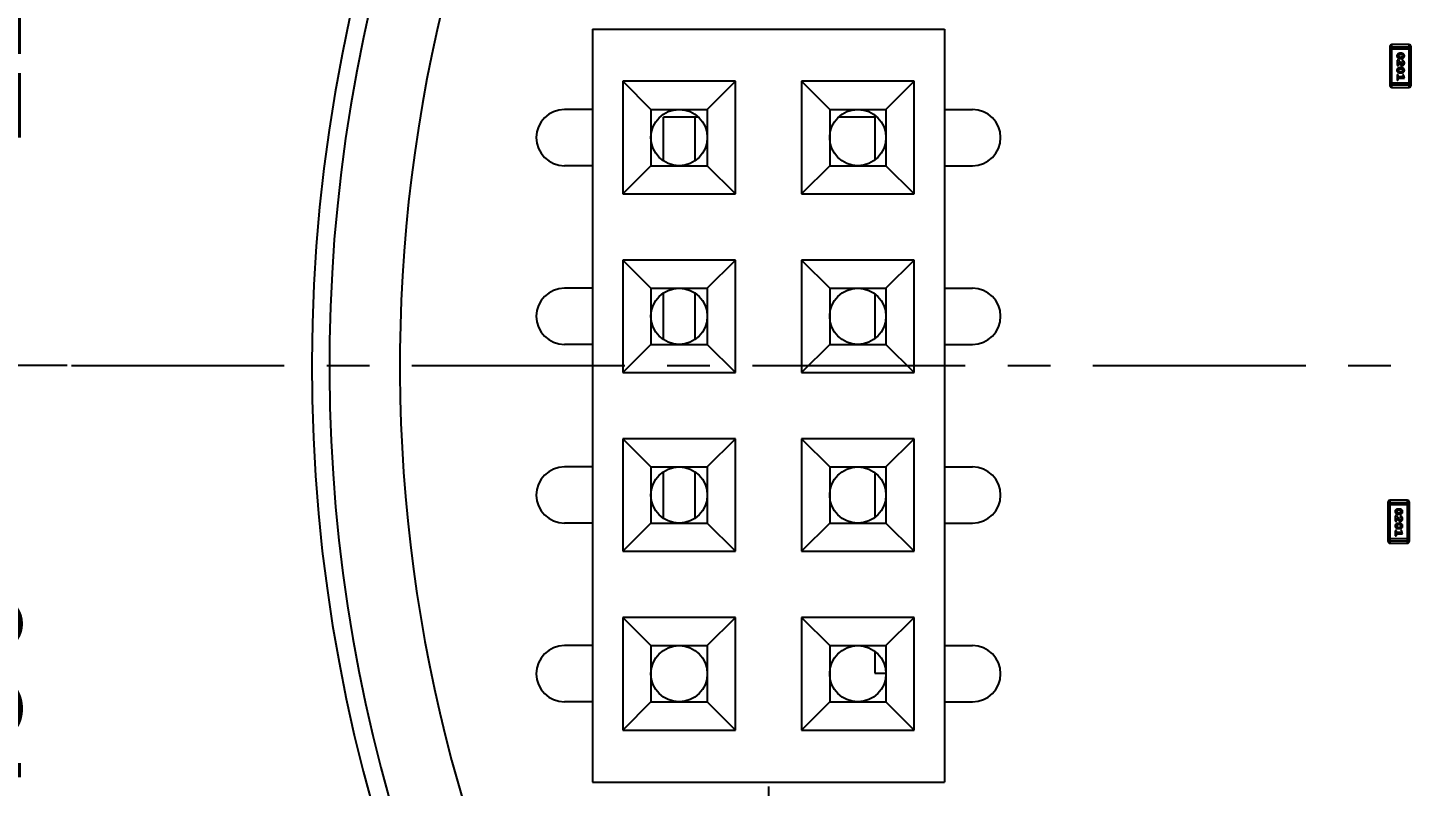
# Model space of a CAD drawing. Header units: inches. Extents: x 398 to 599, y 40 to 151.
# Drawn here: x 526.71 to 546.5, y 86.95 to 97.72 of the extents above; entities that cross this region are included whole.
import ezdxf

# ---------------------------------------------------------------- set-up
doc = ezdxf.new("R2010")
doc.units = ezdxf.units.IN
doc.header["$LTSCALE"] = 1.21
doc.header["$MEASUREMENT"] = 0
doc.header["$PDMODE"] = 3
doc.header["$PDSIZE"] = 0.3125
doc.linetypes.add('CENTER', pattern=[2, 1.25, -0.25, 0.25, -0.25])
doc.layers.get('0').update_dxf_attribs({"linetype": 'CONTINUOUS'})
doc.layers.get('Defpoints').update_dxf_attribs({"linetype": 'CONTINUOUS'})
doc.layers.add('DIM', color=3, linetype='CONTINUOUS')
doc.styles.get("Standard").update_dxf_attribs({"font": 'txt', "width": 0.8})
doc.dimstyles.get("Standard").update_dxf_attribs({"dimtxt": 0.15625, "dimasz": 0.1875, "dimexe": 0.125, "dimexo": 0.0625, "dimgap": 0.09, "dimtad": 0, "dimtih": 1, "dimtoh": 1, "dimzin": 4, "dimdsep": 46, "dimtxsty": 'Standard', "dimblk": '_FILLED', "dimblk1": '_FILLED', "dimblk2": '_FILLED', "dimcen": 0.09, "dimazin": 1, "dimtp": 0.01, "dimtm": 0.01, "dimtfac": 1, "dimtofl": 0, "dimtmove": 0, "dimatfit": 3, "dimldrblk": '_FILLED', "dimfxl": 1, "dimtolj": 1, "dimtzin": 4, "dimarcsym": 0})

# ---------------------------------------------------------------- blocks, each defined once
blk = doc.blocks.new('_FILLED')
at = {"color": 0, "linetype": 'ByBlock'}
blk.add_solid([(0, 0), (-1, 0.1667), (-1, -0.1667)], dxfattribs=at)
blk = doc.blocks.new('*D58')
at = {"layer": 'Defpoints', "color": 0}
for p in [(538.001, 104.428), (525.63, 92.925), (527.333, 92.925)]:
    blk.add_point(p, dxfattribs=at)
at = {"layer": 'DIM', "color": 0, "lineweight": -2}
for p, q in [((537.939, 104.428), (525.505, 104.428)), ((525.63, 102.428), (525.63, 101.3)), ((525.63, 94.925), (525.63, 96.053)), ((527.27, 92.925), (525.505, 92.925))]:
    blk.add_line(p, q, dxfattribs=at)
at = {"layer": 'DIM', "color": 0, "lineweight": -2, "xscale": 2, "yscale": 2, "zscale": 2}
for p, rotation in [((525.63, 104.428), 90), ((525.63, 92.925), 270)]:
    blk.add_blockref('_FILLED', p, dxfattribs=dict(at, rotation=rotation))
at = {"layer": 'DIM', "color": 0, "insert": (525.63, 98.676), "char_height": 2, "attachment_point": 5, "rotation": 90}
blk.add_mtext('\\A1;11.50', dxfattribs=at)
blk = doc.blocks.new('*D59')
at = {"layer": 'Defpoints', "color": 0}
for p in [(540.251, 108.425), (521.377, 92.925), (527.333, 92.925)]:
    blk.add_point(p, dxfattribs=at)
at = {"layer": 'DIM', "color": 0, "lineweight": -2}
for p, q in [((540.189, 108.425), (521.252, 108.425)), ((521.377, 106.425), (521.377, 103.565)), ((521.377, 94.925), (521.377, 97.785)), ((527.27, 92.925), (521.252, 92.925))]:
    blk.add_line(p, q, dxfattribs=at)
at = {"layer": 'DIM', "color": 0, "lineweight": -2, "xscale": 2, "yscale": 2, "zscale": 2}
for p, rotation in [((521.377, 108.425), 90), ((521.377, 92.925), 270)]:
    blk.add_blockref('_FILLED', p, dxfattribs=dict(at, rotation=rotation))
at = {"layer": 'DIM', "color": 0, "insert": (521.377, 100.675), "char_height": 2, "attachment_point": 5, "rotation": 90}
blk.add_mtext('\\A1;15.50', dxfattribs=at)
blk = doc.blocks.new('*D60')
at = {"layer": 'Defpoints', "color": 0}
for p in [(525.63, 92.925), (527.333, 92.925), (538.001, 81.428)]:
    blk.add_point(p, dxfattribs=at)
at = {"layer": 'DIM', "color": 0, "lineweight": -2}
for p, q in [((527.27, 92.925), (525.505, 92.925)), ((525.63, 90.925), (525.63, 89.8)), ((525.63, 83.428), (525.63, 84.553)), ((537.939, 81.428), (525.505, 81.428))]:
    blk.add_line(p, q, dxfattribs=at)
at = {"layer": 'DIM', "color": 0, "lineweight": -2, "xscale": 2, "yscale": 2, "zscale": 2}
for p, rotation in [((525.63, 92.925), 90), ((525.63, 81.428), 270)]:
    blk.add_blockref('_FILLED', p, dxfattribs=dict(at, rotation=rotation))
at = {"layer": 'DIM', "color": 0, "insert": (525.63, 87.176), "char_height": 2, "attachment_point": 5, "rotation": 90}
blk.add_mtext('\\A1;11.50', dxfattribs=at)
blk = doc.blocks.new('*D67')
at = {"layer": 'Defpoints', "color": 0}
for p in [(521.377, 92.925), (527.333, 92.925), (549.281, 69.855)]:
    blk.add_point(p, dxfattribs=at)
at = {"layer": 'DIM', "color": 0, "lineweight": -2}
for p, q in [((527.27, 92.925), (521.252, 92.925)), ((521.377, 90.925), (521.377, 84.547)), ((521.377, 71.855), (521.377, 78.234)), ((549.219, 69.855), (521.252, 69.855))]:
    blk.add_line(p, q, dxfattribs=at)
at = {"layer": 'DIM', "color": 0, "lineweight": -2, "xscale": 2, "yscale": 2, "zscale": 2}
for p, rotation in [((521.377, 92.925), 90), ((521.377, 69.855), 270)]:
    blk.add_blockref('_FILLED', p, dxfattribs=dict(at, rotation=rotation))
at = {"layer": 'DIM', "color": 0, "insert": (521.377, 81.39), "char_height": 2, "attachment_point": 5, "rotation": 90}
blk.add_mtext('\\A1;23.07', dxfattribs=at)
blk = doc.blocks.new('*D70')
at = {"layer": 'Defpoints', "color": 0}
for p in [(537.241, 87.005), (553.751, 68.402), (537.241, 64.859)]:
    blk.add_point(p, dxfattribs=at)
at = {"layer": 'DIM', "color": 0, "lineweight": -2}
for p, q in [((537.241, 86.943), (537.241, 64.734)), ((553.751, 68.34), (553.751, 64.734)), ((539.241, 64.859), (542.739, 64.859)), ((551.751, 64.859), (548.253, 64.859))]:
    blk.add_line(p, q, dxfattribs=at)
at = {"layer": 'DIM', "color": 0, "lineweight": -2, "xscale": 2, "yscale": 2, "zscale": 2, "rotation": 180}
blk.add_blockref('_FILLED', (537.241, 64.859), dxfattribs=at)
at = {"layer": 'DIM', "color": 0, "lineweight": -2, "xscale": 2, "yscale": 2, "zscale": 2}
blk.add_blockref('_FILLED', (553.751, 64.859), dxfattribs=at)
at = {"layer": 'DIM', "color": 0, "insert": (545.496, 64.859), "char_height": 2, "attachment_point": 5}
blk.add_mtext('\\A1;16.51', dxfattribs=at)

msp = doc.modelspace()

# ---------------------------------------------------------------- linework, layer by layer
at = {"color": 7, "linetype": 'Continuous'}
for p, q in [((534.741, 97.705), (534.741, 87.005)), ((534.741, 97.705), (539.741, 97.705)), ((539.741, 97.705), (539.741, 87.005)), ((546.072, 97.457), (546.072, 96.908)), ((546.072, 97.457), (546.377, 97.457)), ((546.072, 97.426), (546.377, 97.426)), ((546.103, 96.877), (546.103, 97.487)), ((546.346, 97.487), (546.103, 97.487)), ((546.346, 97.487), (546.346, 96.877)), ((546.377, 96.908), (546.377, 97.457)), ((546.176, 97.266), (546.176, 97.189)), ((546.195, 97.266), (546.176, 97.266)), ((546.176, 97.189), (546.184, 97.189)), ((546.191, 97.326), (546.197, 97.338)), ((546.197, 97.314), (546.191, 97.326)), ((546.193, 97.203), (546.193, 97.239)), ((546.193, 97.239), (546.22, 97.205)), ((546.196, 97.197), (546.193, 97.203)), ((546.24, 97.211), (546.195, 97.266)), ((546.197, 97.338), (546.219, 97.346)), ((546.219, 97.307), (546.197, 97.314)), ((546.237, 97.363), (546.219, 97.363)), ((546.236, 97.346), (546.219, 97.346)), ((546.219, 97.307), (546.236, 97.307)), ((546.219, 97.289), (546.237, 97.289)), ((546.236, 97.346), (546.258, 97.339)), ((546.259, 97.314), (546.236, 97.307)), ((546.249, 97.206), (546.24, 97.211)), ((546.252, 97.262), (546.243, 97.254)), ((546.243, 97.254), (546.25, 97.245)), ((546.25, 97.245), (546.258, 97.24)), ((546.258, 97.339), (546.264, 97.326)), ((546.258, 97.24), (546.264, 97.225)), ((546.264, 97.326), (546.259, 97.314)), ((546.176, 97.045), (546.176, 96.993)), ((546.191, 97.122), (546.197, 97.134)), ((546.197, 97.109), (546.191, 97.122)), ((546.193, 97.028), (546.193, 97.045)), ((546.258, 97.028), (546.193, 97.028)), ((546.193, 96.993), (546.193, 97.011)), ((546.193, 97.011), (546.281, 97.011)), ((546.197, 97.134), (546.219, 97.141)), ((546.219, 97.102), (546.197, 97.109)), ((546.237, 97.159), (546.219, 97.159)), ((546.236, 97.141), (546.219, 97.141)), ((546.219, 97.102), (546.236, 97.102)), ((546.219, 97.085), (546.237, 97.085)), ((546.236, 97.141), (546.258, 97.134)), ((546.259, 97.11), (546.236, 97.102)), ((546.262, 97.056), (546.253, 97.048)), ((546.253, 97.048), (546.254, 97.043)), ((546.254, 97.043), (546.258, 97.028)), ((546.258, 97.134), (546.264, 97.122)), ((546.264, 97.122), (546.259, 97.11)), ((546.281, 97.011), (546.271, 97.047)), ((535.171, 96.965), (535.171, 95.365)), ((535.171, 96.965), (535.571, 96.565)), ((536.771, 96.965), (535.171, 96.965)), ((536.371, 96.565), (536.771, 96.965)), ((536.771, 95.365), (536.771, 96.965)), ((537.711, 96.965), (537.711, 95.365)), ((537.711, 96.965), (538.111, 96.565)), ((539.311, 96.965), (537.711, 96.965)), ((538.911, 96.565), (539.311, 96.965)), ((539.311, 95.365), (539.311, 96.965)), ((546.377, 96.938), (546.072, 96.938)), ((546.377, 96.908), (546.072, 96.908)), ((546.103, 96.877), (546.346, 96.877)), ((534.741, 96.565), (534.34, 96.565)), ((535.571, 96.565), (535.571, 95.765)), ((535.571, 96.565), (536.371, 96.565)), ((535.751, 95.831), (535.751, 96.455)), ((536.246, 96.455), (535.751, 96.455)), ((536.201, 95.838), (536.201, 96.455)), ((536.371, 96.565), (536.371, 95.765)), ((538.111, 96.565), (538.111, 95.765)), ((538.111, 96.565), (538.911, 96.565)), ((538.751, 96.455), (538.236, 96.455)), ((538.751, 96.485), (538.751, 95.845)), ((538.911, 96.565), (538.911, 95.765)), ((539.741, 96.565), (540.142, 96.565)), ((534.741, 95.765), (534.34, 95.765)), ((535.571, 95.765), (535.171, 95.365)), ((535.571, 95.765), (536.371, 95.765)), ((536.771, 95.365), (536.371, 95.765)), ((538.111, 95.765), (537.711, 95.365)), ((538.111, 95.765), (538.911, 95.765)), ((539.311, 95.365), (538.911, 95.765)), ((539.741, 95.765), (540.142, 95.765)), ((535.171, 95.365), (536.771, 95.365)), ((537.711, 95.365), (539.311, 95.365)), ((535.171, 94.425), (535.171, 92.825)), ((535.171, 94.425), (535.571, 94.025)), ((536.771, 94.425), (535.171, 94.425)), ((536.371, 94.025), (536.771, 94.425)), ((536.771, 92.825), (536.771, 94.425)), ((537.711, 94.425), (537.711, 92.825)), ((537.711, 94.425), (538.111, 94.025)), ((539.311, 94.425), (537.711, 94.425)), ((538.911, 94.025), (539.311, 94.425)), ((539.311, 92.825), (539.311, 94.425)), ((534.741, 94.025), (534.34, 94.025)), ((535.571, 94.025), (535.571, 93.225)), ((535.571, 94.025), (536.371, 94.025)), ((536.371, 94.025), (536.371, 93.225)), ((538.111, 94.025), (538.111, 93.225)), ((538.111, 94.025), (538.911, 94.025)), ((538.911, 94.025), (538.911, 93.225)), ((539.741, 94.025), (540.142, 94.025)), ((535.751, 93.291), (535.751, 93.959)), ((536.201, 93.298), (536.201, 93.952)), ((538.751, 93.945), (538.751, 93.305)), ((534.741, 93.225), (534.34, 93.225)), ((535.571, 93.225), (535.171, 92.825)), ((535.571, 93.225), (536.371, 93.225)), ((536.771, 92.825), (536.371, 93.225)), ((538.111, 93.225), (537.711, 92.825)), ((538.111, 93.225), (538.911, 93.225)), ((539.311, 92.825), (538.911, 93.225)), ((539.741, 93.225), (540.142, 93.225)), ((535.171, 92.825), (536.771, 92.825)), ((537.711, 92.825), (539.311, 92.825)), ((535.171, 91.885), (535.171, 90.285)), ((535.171, 91.885), (535.571, 91.485)), ((536.771, 91.885), (535.171, 91.885)), ((536.371, 91.485), (536.771, 91.885)), ((536.771, 90.285), (536.771, 91.885)), ((537.711, 91.885), (537.711, 90.285)), ((537.711, 91.885), (538.111, 91.485)), ((539.311, 91.885), (537.711, 91.885)), ((538.911, 91.485), (539.311, 91.885)), ((539.311, 90.285), (539.311, 91.885)), ((534.741, 91.485), (534.34, 91.485)), ((535.571, 91.485), (535.571, 90.685)), ((535.571, 91.485), (536.371, 91.485)), ((536.371, 91.485), (536.371, 90.685)), ((538.111, 91.485), (538.111, 90.685)), ((538.111, 91.485), (538.911, 91.485)), ((538.911, 91.485), (538.911, 90.685)), ((539.741, 91.485), (540.142, 91.485)), ((535.751, 90.751), (535.751, 91.419)), ((536.201, 90.758), (536.201, 91.412)), ((538.751, 91.405), (538.751, 90.765)), ((546.047, 90.98), (546.047, 90.431)), ((546.047, 90.98), (546.352, 90.98)), ((546.047, 90.949), (546.352, 90.949)), ((546.077, 90.4), (546.077, 91.01)), ((546.321, 91.01), (546.077, 91.01)), ((546.166, 90.849), (546.171, 90.861)), ((546.172, 90.837), (546.166, 90.849)), ((546.171, 90.861), (546.194, 90.869)), ((546.211, 90.886), (546.193, 90.886)), ((546.211, 90.869), (546.194, 90.869)), ((546.211, 90.869), (546.233, 90.862)), ((546.233, 90.862), (546.238, 90.849)), ((546.238, 90.849), (546.233, 90.837)), ((546.321, 91.01), (546.321, 90.4)), ((546.352, 90.431), (546.352, 90.98)), ((534.741, 90.685), (534.34, 90.685)), ((535.571, 90.685), (535.171, 90.285)), ((535.571, 90.685), (536.371, 90.685)), ((536.771, 90.285), (536.371, 90.685)), ((538.111, 90.685), (537.711, 90.285)), ((538.111, 90.685), (538.911, 90.685)), ((539.311, 90.285), (538.911, 90.685)), ((539.741, 90.685), (540.142, 90.685)), ((546.15, 90.789), (546.15, 90.712)), ((546.169, 90.789), (546.15, 90.789)), ((546.15, 90.712), (546.158, 90.712)), ((546.166, 90.645), (546.171, 90.657)), ((546.168, 90.726), (546.168, 90.762)), ((546.168, 90.762), (546.195, 90.728)), ((546.171, 90.72), (546.168, 90.726)), ((546.214, 90.734), (546.169, 90.789)), ((546.171, 90.657), (546.194, 90.664)), ((546.194, 90.83), (546.172, 90.837)), ((546.193, 90.812), (546.211, 90.812)), ((546.211, 90.682), (546.193, 90.682)), ((546.194, 90.83), (546.211, 90.83)), ((546.211, 90.664), (546.194, 90.664)), ((546.233, 90.837), (546.211, 90.83)), ((546.211, 90.664), (546.233, 90.657)), ((546.224, 90.729), (546.214, 90.734)), ((546.226, 90.785), (546.218, 90.777)), ((546.218, 90.777), (546.225, 90.768)), ((546.225, 90.768), (546.233, 90.763)), ((546.233, 90.763), (546.238, 90.748)), ((546.233, 90.657), (546.238, 90.645)), ((546.352, 90.461), (546.047, 90.461)), ((546.15, 90.568), (546.15, 90.516)), ((546.172, 90.632), (546.166, 90.645)), ((546.168, 90.551), (546.168, 90.568)), ((546.233, 90.551), (546.168, 90.551)), ((546.168, 90.516), (546.168, 90.534)), ((546.168, 90.534), (546.256, 90.534)), ((546.194, 90.625), (546.172, 90.632)), ((546.193, 90.608), (546.211, 90.608)), ((546.194, 90.625), (546.211, 90.625)), ((546.233, 90.633), (546.211, 90.625)), ((546.237, 90.579), (546.227, 90.571)), ((546.227, 90.571), (546.228, 90.566)), ((546.228, 90.566), (546.233, 90.551)), ((546.238, 90.645), (546.233, 90.633)), ((546.256, 90.534), (546.246, 90.57)), ((535.171, 90.285), (536.771, 90.285)), ((537.711, 90.285), (539.311, 90.285)), ((546.352, 90.431), (546.047, 90.431)), ((546.077, 90.4), (546.321, 90.4)), ((535.171, 89.345), (535.171, 87.745)), ((535.171, 89.345), (535.571, 88.945)), ((536.771, 89.345), (535.171, 89.345)), ((536.371, 88.945), (536.771, 89.345)), ((536.771, 87.745), (536.771, 89.345)), ((537.711, 89.345), (537.711, 87.745)), ((537.711, 89.345), (538.111, 88.945)), ((539.311, 89.345), (537.711, 89.345)), ((538.911, 88.945), (539.311, 89.345)), ((539.311, 87.745), (539.311, 89.345)), ((534.741, 88.945), (534.34, 88.945)), ((535.571, 88.945), (535.571, 88.145)), ((535.571, 88.945), (536.371, 88.945)), ((536.371, 88.945), (536.371, 88.145)), ((538.111, 88.945), (538.111, 88.145)), ((538.111, 88.945), (538.911, 88.945)), ((538.751, 88.865), (538.751, 88.555)), ((538.911, 88.945), (538.911, 88.145)), ((539.741, 88.945), (540.142, 88.945)), ((538.751, 88.555), (538.911, 88.555)), ((534.741, 88.145), (534.34, 88.145)), ((535.571, 88.145), (535.171, 87.745)), ((535.571, 88.145), (536.371, 88.145)), ((536.771, 87.745), (536.371, 88.145)), ((538.111, 88.145), (537.711, 87.745)), ((538.111, 88.145), (538.911, 88.145)), ((539.311, 87.745), (538.911, 88.145)), ((539.741, 88.145), (540.142, 88.145)), ((535.171, 87.745), (536.771, 87.745)), ((537.711, 87.745), (539.311, 87.745)), ((534.741, 87.005), (539.741, 87.005))]:
    msp.add_line(p, q, dxfattribs=at)
at = {"color": 4, "linetype": 'CENTER', "ltscale": 2}
msp.add_line((527.333, 92.925), (580.17, 92.925), dxfattribs=at)
at = {"color": 7, "linetype": 'Continuous'}
for centre in [(535.971, 96.165), (538.511, 96.165), (535.971, 93.625), (538.511, 93.625), (535.971, 91.085), (538.511, 91.085), (535.971, 88.545), (538.511, 88.545)]:
    msp.add_circle(centre, 0.4, dxfattribs=at)
for centre, radius, start, end in [((553.751, 92.925), 23, 281.2259, 258.7753), ((553.751, 92.925), 22.75, 294.4433, 241.1343), ((553.751, 92.925), 21.75, 166.391, 225.3155), ((546.103, 97.457), 0.0305, 90, 180), ((546.346, 97.457), 0.0305, 0, 90), ((546.103, 96.908), 0.0305, 180, 270), ((546.346, 96.908), 0.0305, 270, 0), ((534.34, 96.165), 0.399, 90, 270), ((540.142, 96.165), 0.399, 270, 90), ((534.34, 93.625), 0.399, 90, 270), ((540.142, 93.625), 0.399, 270, 90), ((534.34, 91.085), 0.399, 90, 270), ((540.142, 91.085), 0.399, 270, 90), ((546.077, 90.98), 0.0305, 90, 180), ((546.321, 90.98), 0.0305, 0, 90), ((546.077, 90.431), 0.0305, 180, 270), ((546.321, 90.431), 0.0305, 270, 0), ((534.34, 88.545), 0.399, 90, 270), ((540.142, 88.545), 0.399, 270, 90)]:
    msp.add_arc(centre, radius, start, end, dxfattribs=at)
for points, knots in [([(546.219, 97.363), (546.218, 97.363), (546.216, 97.363), (546.212, 97.363), (546.209, 97.362), (546.206, 97.362), (546.203, 97.361), (546.2, 97.36), (546.197, 97.358), (546.194, 97.357), (546.192, 97.355), (546.189, 97.354), (546.187, 97.352), (546.185, 97.35), (546.183, 97.349), (546.181, 97.347), (546.18, 97.345), (546.178, 97.343), (546.176, 97.34), (546.175, 97.335), (546.174, 97.331), (546.174, 97.328), (546.174, 97.326)], [0, 0, 0, 0, 0.049886, 0.09882, 0.148132, 0.19689, 0.246038, 0.295176, 0.345305, 0.395692, 0.445312, 0.491875, 0.535813, 0.577009, 0.616081, 0.652689, 0.687585, 0.720206, 0.785062, 0.85223, 0.923759, 1, 1, 1, 1]), ([(546.174, 97.326), (546.174, 97.325), (546.174, 97.322), (546.175, 97.318), (546.176, 97.314), (546.178, 97.31), (546.18, 97.307), (546.182, 97.304), (546.185, 97.301), (546.189, 97.299), (546.192, 97.297), (546.196, 97.295), (546.2, 97.293), (546.203, 97.292), (546.207, 97.291), (546.211, 97.29), (546.215, 97.289), (546.217, 97.289), (546.219, 97.289)], [0, 0, 0, 0, 0.067217, 0.131051, 0.19272, 0.252824, 0.312745, 0.373449, 0.436041, 0.501494, 0.567761, 0.632087, 0.695096, 0.757109, 0.817993, 0.878657, 0.939311, 1, 1, 1, 1]), ([(546.184, 97.189), (546.185, 97.189), (546.187, 97.189), (546.189, 97.189), (546.192, 97.19), (546.193, 97.191), (546.195, 97.192), (546.196, 97.194), (546.196, 97.195), (546.196, 97.197), (546.196, 97.197)], [0, 0, 0, 0, 0.1844, 0.34094, 0.473574, 0.586824, 0.690029, 0.789175, 0.890445, 1, 1, 1, 1]), ([(546.22, 97.205), (546.221, 97.204), (546.222, 97.203), (546.225, 97.2), (546.227, 97.198), (546.229, 97.196), (546.231, 97.195), (546.232, 97.193), (546.234, 97.192), (546.236, 97.191), (546.239, 97.19), (546.242, 97.189), (546.245, 97.189), (546.247, 97.189), (546.248, 97.189)], [0, 0, 0, 0, 0.103002, 0.197728, 0.285279, 0.365235, 0.437224, 0.502446, 0.560545, 0.611446, 0.707576, 0.80349, 0.900532, 1, 1, 1, 1]), ([(546.281, 97.326), (546.281, 97.328), (546.281, 97.331), (546.28, 97.335), (546.279, 97.339), (546.278, 97.342), (546.276, 97.345), (546.273, 97.348), (546.27, 97.351), (546.267, 97.354), (546.263, 97.356), (546.259, 97.358), (546.256, 97.359), (546.252, 97.361), (546.248, 97.362), (546.244, 97.363), (546.24, 97.363), (546.238, 97.363), (546.237, 97.363)], [0, 0, 0, 0, 0.06692, 0.130834, 0.19258, 0.252759, 0.312631, 0.373411, 0.436359, 0.501894, 0.568244, 0.632472, 0.69556, 0.757163, 0.818592, 0.878885, 0.939235, 1, 1, 1, 1]), ([(546.237, 97.289), (546.238, 97.289), (546.24, 97.289), (546.243, 97.29), (546.246, 97.29), (546.249, 97.291), (546.252, 97.292), (546.255, 97.293), (546.258, 97.294), (546.261, 97.296), (546.264, 97.297), (546.266, 97.299), (546.269, 97.3), (546.271, 97.302), (546.273, 97.304), (546.274, 97.306), (546.276, 97.307), (546.277, 97.31), (546.279, 97.313), (546.28, 97.317), (546.281, 97.322), (546.281, 97.325), (546.281, 97.326)], [0, 0, 0, 0, 0.049855, 0.099516, 0.148482, 0.19758, 0.246804, 0.296268, 0.346517, 0.397047, 0.446826, 0.49336, 0.537801, 0.579207, 0.617974, 0.654833, 0.689171, 0.722088, 0.786392, 0.853518, 0.924186, 1, 1, 1, 1]), ([(546.248, 97.189), (546.249, 97.189), (546.252, 97.189), (546.255, 97.189), (546.258, 97.19), (546.261, 97.191), (546.264, 97.193), (546.267, 97.194), (546.269, 97.196), (546.272, 97.199), (546.274, 97.201), (546.276, 97.204), (546.277, 97.207), (546.279, 97.211), (546.28, 97.214), (546.281, 97.218), (546.281, 97.221), (546.281, 97.224), (546.281, 97.225)], [0, 0, 0, 0, 0.060981, 0.120256, 0.178148, 0.236115, 0.293993, 0.352864, 0.413358, 0.476056, 0.539296, 0.602396, 0.665116, 0.728325, 0.792919, 0.859317, 0.928302, 1, 1, 1, 1]), ([(546.264, 97.225), (546.264, 97.224), (546.264, 97.221), (546.263, 97.217), (546.261, 97.214), (546.26, 97.211), (546.257, 97.209), (546.255, 97.207), (546.252, 97.206), (546.25, 97.206), (546.249, 97.206)], [0, 0, 0, 0, 0.156344, 0.299348, 0.4327, 0.561, 0.682299, 0.791883, 0.89611, 1, 1, 1, 1]), ([(546.281, 97.225), (546.281, 97.227), (546.281, 97.23), (546.28, 97.235), (546.279, 97.24), (546.277, 97.244), (546.274, 97.249), (546.271, 97.252), (546.268, 97.255), (546.265, 97.258), (546.261, 97.26), (546.258, 97.261), (546.255, 97.262), (546.253, 97.262), (546.252, 97.262)], [0, 0, 0, 0, 0.098286, 0.193983, 0.289056, 0.384352, 0.477435, 0.566197, 0.652355, 0.737986, 0.818188, 0.887401, 0.94802, 1, 1, 1, 1]), ([(546.219, 97.159), (546.218, 97.159), (546.216, 97.159), (546.212, 97.158), (546.209, 97.158), (546.206, 97.157), (546.203, 97.156), (546.2, 97.155), (546.197, 97.154), (546.194, 97.152), (546.192, 97.151), (546.189, 97.149), (546.187, 97.147), (546.185, 97.146), (546.183, 97.144), (546.181, 97.142), (546.18, 97.141), (546.178, 97.138), (546.176, 97.135), (546.175, 97.131), (546.174, 97.126), (546.174, 97.123), (546.174, 97.122)], [0, 0, 0, 0, 0.049886, 0.09882, 0.148132, 0.19689, 0.246038, 0.295176, 0.345305, 0.395692, 0.445312, 0.491875, 0.535813, 0.577009, 0.616081, 0.652689, 0.687585, 0.720206, 0.785062, 0.85223, 0.923759, 1, 1, 1, 1]), ([(546.174, 97.122), (546.174, 97.12), (546.174, 97.117), (546.175, 97.113), (546.176, 97.109), (546.178, 97.106), (546.18, 97.102), (546.182, 97.099), (546.185, 97.097), (546.189, 97.094), (546.192, 97.092), (546.196, 97.09), (546.2, 97.088), (546.203, 97.087), (546.207, 97.086), (546.211, 97.085), (546.215, 97.085), (546.217, 97.085), (546.219, 97.085)], [0, 0, 0, 0, 0.067217, 0.131051, 0.19272, 0.252824, 0.312745, 0.373449, 0.436041, 0.501494, 0.567761, 0.632087, 0.695096, 0.757109, 0.817993, 0.878657, 0.939311, 1, 1, 1, 1]), ([(546.184, 97.056), (546.184, 97.056), (546.183, 97.056), (546.181, 97.056), (546.179, 97.055), (546.178, 97.054), (546.177, 97.052), (546.176, 97.05), (546.176, 97.048), (546.176, 97.046), (546.176, 97.045)], [0, 0, 0, 0, 0.115051, 0.223278, 0.329269, 0.437893, 0.554681, 0.682591, 0.83103, 1, 1, 1, 1]), ([(546.176, 96.993), (546.176, 96.993), (546.176, 96.991), (546.176, 96.989), (546.177, 96.987), (546.178, 96.985), (546.179, 96.984), (546.181, 96.983), (546.183, 96.983), (546.184, 96.982), (546.184, 96.982)], [0, 0, 0, 0, 0.169012, 0.317488, 0.445429, 0.560977, 0.67065, 0.776666, 0.88492, 1, 1, 1, 1]), ([(546.193, 97.045), (546.193, 97.046), (546.193, 97.048), (546.193, 97.05), (546.192, 97.052), (546.191, 97.054), (546.189, 97.055), (546.188, 97.056), (546.186, 97.056), (546.185, 97.056), (546.184, 97.056)], [0, 0, 0, 0, 0.169102, 0.317658, 0.446239, 0.563118, 0.671828, 0.776546, 0.884858, 1, 1, 1, 1]), ([(546.184, 96.982), (546.185, 96.982), (546.186, 96.983), (546.188, 96.983), (546.189, 96.984), (546.191, 96.985), (546.192, 96.987), (546.193, 96.989), (546.193, 96.991), (546.193, 96.993), (546.193, 96.993)], [0, 0, 0, 0, 0.11517, 0.223509, 0.328254, 0.438012, 0.553651, 0.682263, 0.830856, 1, 1, 1, 1]), ([(546.281, 97.122), (546.281, 97.123), (546.281, 97.126), (546.28, 97.13), (546.279, 97.134), (546.278, 97.138), (546.276, 97.141), (546.273, 97.144), (546.27, 97.147), (546.267, 97.149), (546.263, 97.151), (546.259, 97.153), (546.256, 97.155), (546.252, 97.156), (546.248, 97.157), (546.244, 97.158), (546.24, 97.159), (546.238, 97.159), (546.237, 97.159)], [0, 0, 0, 0, 0.06692, 0.130834, 0.19258, 0.252759, 0.312631, 0.373411, 0.436359, 0.501894, 0.568244, 0.632472, 0.69556, 0.757163, 0.818592, 0.878885, 0.939235, 1, 1, 1, 1]), ([(546.237, 97.085), (546.238, 97.085), (546.24, 97.085), (546.243, 97.085), (546.246, 97.086), (546.249, 97.086), (546.252, 97.087), (546.255, 97.088), (546.258, 97.09), (546.261, 97.091), (546.264, 97.093), (546.266, 97.094), (546.269, 97.096), (546.271, 97.098), (546.273, 97.099), (546.274, 97.101), (546.276, 97.103), (546.277, 97.105), (546.279, 97.108), (546.28, 97.112), (546.281, 97.117), (546.281, 97.12), (546.281, 97.122)], [0, 0, 0, 0, 0.049855, 0.099516, 0.148482, 0.19758, 0.246804, 0.296268, 0.346517, 0.397047, 0.446826, 0.49336, 0.537801, 0.579207, 0.617974, 0.654833, 0.689171, 0.722088, 0.786392, 0.853518, 0.924186, 1, 1, 1, 1]), ([(546.271, 97.047), (546.271, 97.048), (546.271, 97.05), (546.27, 97.052), (546.269, 97.053), (546.268, 97.055), (546.267, 97.055), (546.265, 97.056), (546.264, 97.056), (546.263, 97.056), (546.262, 97.056)], [0, 0, 0, 0, 0.187321, 0.344927, 0.475328, 0.579604, 0.674244, 0.773631, 0.882025, 1, 1, 1, 1]), ([(546.193, 90.886), (546.192, 90.886), (546.19, 90.886), (546.187, 90.886), (546.184, 90.885), (546.181, 90.885), (546.178, 90.884), (546.175, 90.883), (546.172, 90.881), (546.169, 90.88), (546.166, 90.878), (546.164, 90.877), (546.161, 90.875), (546.159, 90.873), (546.157, 90.872), (546.156, 90.87), (546.154, 90.868), (546.153, 90.866), (546.151, 90.863), (546.15, 90.858), (546.149, 90.854), (546.149, 90.851), (546.149, 90.849)], [0, 0, 0, 0, 0.049886, 0.09882, 0.148132, 0.19689, 0.246038, 0.295176, 0.345305, 0.395692, 0.445312, 0.491875, 0.535813, 0.577009, 0.616081, 0.652689, 0.687585, 0.720206, 0.785062, 0.85223, 0.923759, 1, 1, 1, 1]), ([(546.149, 90.849), (546.149, 90.848), (546.149, 90.845), (546.15, 90.841), (546.151, 90.837), (546.152, 90.833), (546.154, 90.83), (546.157, 90.827), (546.16, 90.824), (546.163, 90.822), (546.167, 90.82), (546.17, 90.818), (546.174, 90.816), (546.178, 90.815), (546.182, 90.814), (546.186, 90.813), (546.189, 90.812), (546.192, 90.812), (546.193, 90.812)], [0, 0, 0, 0, 0.067217, 0.131051, 0.19272, 0.252824, 0.312745, 0.373449, 0.436041, 0.501494, 0.567761, 0.632087, 0.695096, 0.757109, 0.817993, 0.878657, 0.939311, 1, 1, 1, 1]), ([(546.256, 90.849), (546.256, 90.851), (546.256, 90.854), (546.255, 90.858), (546.254, 90.862), (546.252, 90.865), (546.25, 90.868), (546.248, 90.871), (546.245, 90.874), (546.241, 90.877), (546.238, 90.879), (546.234, 90.881), (546.23, 90.882), (546.227, 90.884), (546.223, 90.885), (546.219, 90.886), (546.215, 90.886), (546.212, 90.886), (546.211, 90.886)], [0, 0, 0, 0, 0.06692, 0.130834, 0.19258, 0.252759, 0.312631, 0.373411, 0.436359, 0.501894, 0.568244, 0.632472, 0.69556, 0.757163, 0.818592, 0.878885, 0.939235, 1, 1, 1, 1]), ([(546.211, 90.812), (546.212, 90.812), (546.214, 90.812), (546.218, 90.813), (546.221, 90.813), (546.224, 90.814), (546.227, 90.815), (546.23, 90.816), (546.233, 90.817), (546.236, 90.819), (546.238, 90.82), (546.241, 90.822), (546.243, 90.823), (546.245, 90.825), (546.247, 90.827), (546.249, 90.829), (546.25, 90.83), (546.252, 90.833), (546.253, 90.836), (546.255, 90.84), (546.256, 90.845), (546.256, 90.848), (546.256, 90.849)], [0, 0, 0, 0, 0.049855, 0.099516, 0.148482, 0.19758, 0.246804, 0.296268, 0.346517, 0.397047, 0.446826, 0.49336, 0.537801, 0.579207, 0.617974, 0.654833, 0.689171, 0.722088, 0.786392, 0.853518, 0.924186, 1, 1, 1, 1]), ([(546.193, 90.682), (546.192, 90.682), (546.19, 90.682), (546.187, 90.681), (546.184, 90.681), (546.181, 90.68), (546.178, 90.679), (546.175, 90.678), (546.172, 90.677), (546.169, 90.675), (546.166, 90.674), (546.164, 90.672), (546.161, 90.67), (546.159, 90.669), (546.157, 90.667), (546.156, 90.665), (546.154, 90.664), (546.153, 90.661), (546.151, 90.658), (546.15, 90.654), (546.149, 90.649), (546.149, 90.646), (546.149, 90.645)], [0, 0, 0, 0, 0.049886, 0.09882, 0.148132, 0.19689, 0.246038, 0.295176, 0.345305, 0.395692, 0.445312, 0.491875, 0.535813, 0.577009, 0.616081, 0.652689, 0.687585, 0.720206, 0.785062, 0.85223, 0.923759, 1, 1, 1, 1]), ([(546.158, 90.712), (546.159, 90.712), (546.161, 90.712), (546.164, 90.712), (546.166, 90.713), (546.168, 90.714), (546.169, 90.715), (546.17, 90.717), (546.171, 90.718), (546.171, 90.72), (546.171, 90.72)], [0, 0, 0, 0, 0.1844, 0.34094, 0.473574, 0.586824, 0.690029, 0.789175, 0.890445, 1, 1, 1, 1]), ([(546.195, 90.728), (546.195, 90.727), (546.197, 90.726), (546.199, 90.723), (546.201, 90.721), (546.203, 90.719), (546.205, 90.718), (546.207, 90.716), (546.209, 90.715), (546.211, 90.714), (546.213, 90.713), (546.216, 90.712), (546.22, 90.712), (546.222, 90.712), (546.223, 90.712)], [0, 0, 0, 0, 0.103002, 0.197728, 0.285279, 0.365235, 0.437224, 0.502446, 0.560545, 0.611446, 0.707576, 0.80349, 0.900532, 1, 1, 1, 1]), ([(546.256, 90.645), (546.256, 90.646), (546.256, 90.649), (546.255, 90.653), (546.254, 90.657), (546.252, 90.661), (546.25, 90.664), (546.248, 90.667), (546.245, 90.67), (546.241, 90.672), (546.238, 90.674), (546.234, 90.676), (546.23, 90.678), (546.227, 90.679), (546.223, 90.68), (546.219, 90.681), (546.215, 90.682), (546.212, 90.682), (546.211, 90.682)], [0, 0, 0, 0, 0.06692, 0.130834, 0.19258, 0.252759, 0.312631, 0.373411, 0.436359, 0.501894, 0.568244, 0.632472, 0.69556, 0.757163, 0.818592, 0.878885, 0.939235, 1, 1, 1, 1]), ([(546.223, 90.712), (546.224, 90.712), (546.226, 90.712), (546.23, 90.712), (546.233, 90.713), (546.236, 90.714), (546.238, 90.716), (546.241, 90.717), (546.244, 90.719), (546.246, 90.722), (546.248, 90.724), (546.25, 90.727), (546.252, 90.73), (546.253, 90.734), (546.254, 90.737), (546.255, 90.741), (546.256, 90.744), (546.256, 90.747), (546.256, 90.748)], [0, 0, 0, 0, 0.060981, 0.120256, 0.178148, 0.236115, 0.293993, 0.352864, 0.413358, 0.476056, 0.539296, 0.602396, 0.665116, 0.728325, 0.792919, 0.859317, 0.928302, 1, 1, 1, 1]), ([(546.238, 90.748), (546.238, 90.747), (546.238, 90.744), (546.237, 90.74), (546.236, 90.737), (546.234, 90.734), (546.232, 90.732), (546.229, 90.73), (546.227, 90.729), (546.225, 90.729), (546.224, 90.729)], [0, 0, 0, 0, 0.156344, 0.299348, 0.4327, 0.561, 0.682299, 0.791883, 0.89611, 1, 1, 1, 1]), ([(546.256, 90.748), (546.256, 90.75), (546.256, 90.753), (546.255, 90.758), (546.253, 90.763), (546.251, 90.767), (546.249, 90.772), (546.246, 90.775), (546.243, 90.778), (546.239, 90.781), (546.236, 90.783), (546.232, 90.784), (546.229, 90.785), (546.227, 90.785), (546.226, 90.785)], [0, 0, 0, 0, 0.098286, 0.193983, 0.289056, 0.384352, 0.477435, 0.566197, 0.652355, 0.737986, 0.818188, 0.887401, 0.94802, 1, 1, 1, 1]), ([(546.149, 90.645), (546.149, 90.643), (546.149, 90.64), (546.15, 90.636), (546.151, 90.632), (546.152, 90.629), (546.154, 90.625), (546.157, 90.622), (546.16, 90.62), (546.163, 90.617), (546.167, 90.615), (546.17, 90.613), (546.174, 90.611), (546.178, 90.61), (546.182, 90.609), (546.186, 90.608), (546.189, 90.608), (546.192, 90.608), (546.193, 90.608)], [0, 0, 0, 0, 0.067217, 0.131051, 0.19272, 0.252824, 0.312745, 0.373449, 0.436041, 0.501494, 0.567761, 0.632087, 0.695096, 0.757109, 0.817993, 0.878657, 0.939311, 1, 1, 1, 1]), ([(546.159, 90.579), (546.158, 90.579), (546.157, 90.579), (546.156, 90.579), (546.154, 90.578), (546.153, 90.577), (546.152, 90.575), (546.151, 90.573), (546.15, 90.571), (546.15, 90.569), (546.15, 90.568)], [0, 0, 0, 0, 0.115051, 0.223278, 0.329269, 0.437893, 0.554681, 0.682591, 0.83103, 1, 1, 1, 1]), ([(546.15, 90.516), (546.15, 90.516), (546.15, 90.514), (546.151, 90.512), (546.152, 90.51), (546.153, 90.508), (546.154, 90.507), (546.156, 90.506), (546.157, 90.506), (546.158, 90.505), (546.159, 90.505)], [0, 0, 0, 0, 0.169012, 0.317488, 0.445429, 0.560977, 0.67065, 0.776666, 0.88492, 1, 1, 1, 1]), ([(546.168, 90.568), (546.168, 90.569), (546.168, 90.571), (546.167, 90.573), (546.166, 90.575), (546.165, 90.577), (546.164, 90.578), (546.162, 90.579), (546.161, 90.579), (546.16, 90.579), (546.159, 90.579)], [0, 0, 0, 0, 0.169102, 0.317658, 0.446239, 0.563118, 0.671828, 0.776546, 0.884858, 1, 1, 1, 1]), ([(546.159, 90.505), (546.16, 90.505), (546.161, 90.506), (546.162, 90.506), (546.164, 90.507), (546.165, 90.508), (546.166, 90.51), (546.167, 90.512), (546.168, 90.514), (546.168, 90.516), (546.168, 90.516)], [0, 0, 0, 0, 0.11517, 0.223509, 0.328254, 0.438012, 0.553651, 0.682263, 0.830856, 1, 1, 1, 1]), ([(546.211, 90.608), (546.212, 90.608), (546.214, 90.608), (546.218, 90.608), (546.221, 90.609), (546.224, 90.609), (546.227, 90.61), (546.23, 90.611), (546.233, 90.613), (546.236, 90.614), (546.238, 90.616), (546.241, 90.617), (546.243, 90.619), (546.245, 90.621), (546.247, 90.622), (546.249, 90.624), (546.25, 90.626), (546.252, 90.628), (546.253, 90.631), (546.255, 90.635), (546.256, 90.64), (546.256, 90.643), (546.256, 90.645)], [0, 0, 0, 0, 0.049855, 0.099516, 0.148482, 0.19758, 0.246804, 0.296268, 0.346517, 0.397047, 0.446826, 0.49336, 0.537801, 0.579207, 0.617974, 0.654833, 0.689171, 0.722088, 0.786392, 0.853518, 0.924186, 1, 1, 1, 1]), ([(546.246, 90.57), (546.246, 90.571), (546.245, 90.573), (546.244, 90.575), (546.243, 90.576), (546.242, 90.578), (546.241, 90.578), (546.24, 90.579), (546.238, 90.579), (546.237, 90.579), (546.237, 90.579)], [0, 0, 0, 0, 0.187321, 0.344927, 0.475328, 0.579604, 0.674244, 0.773631, 0.882025, 1, 1, 1, 1])]:
    msp.add_open_spline(points, degree=3, knots=knots, dxfattribs=at)

# ---------------------------------------------------------------- dimensions: what is measured, and where the dimension line sits
at = {"layer": 'DIM'}
for base, p1, picture, middle in [((521.377, 92.925), (540.251, 108.425), '*D59', (521.377, 100.675)), ((525.63, 92.925), (538.001, 104.428), '*D58', (525.63, 98.676)), ((521.377, 92.925), (549.281, 69.855), '*D67', (521.377, 81.39)), ((525.63, 92.925), (538.001, 81.428), '*D60', (525.63, 87.176))]:
    dim = msp.add_linear_dim(base=base, p1=p1, p2=(527.333, 92.925), angle=90, dimstyle='Standard', override={"dimtxt": 2, "dimasz": 2, "dimtih": 0, "dimtoh": 0, "dimzin": 0, "dimcen": 0.198, "dimadec": 0, "dimazin": 0, "dimtp": 0, "dimtm": 0, "dimtdec": 4, "dimtzin": 0}, dxfattribs=at)
    dim.commit()
    dim.dimension.update_dxf_attribs({"geometry": picture, "text_midpoint": middle})
dim = msp.add_linear_dim(base=(537.241, 64.859), p1=(553.751, 68.402), p2=(537.241, 87.005), dimstyle='Standard', override={"dimtxt": 2, "dimasz": 2, "dimtih": 0, "dimtoh": 0, "dimzin": 0, "dimcen": 0.198, "dimadec": 0, "dimazin": 0, "dimtp": 0, "dimtm": 0, "dimtdec": 4, "dimtzin": 0}, dxfattribs=at)
dim.commit()
dim.dimension.update_dxf_attribs({"geometry": '*D70', "text_midpoint": (545.496, 64.859)})

doc.saveas('drawing.dxf')
